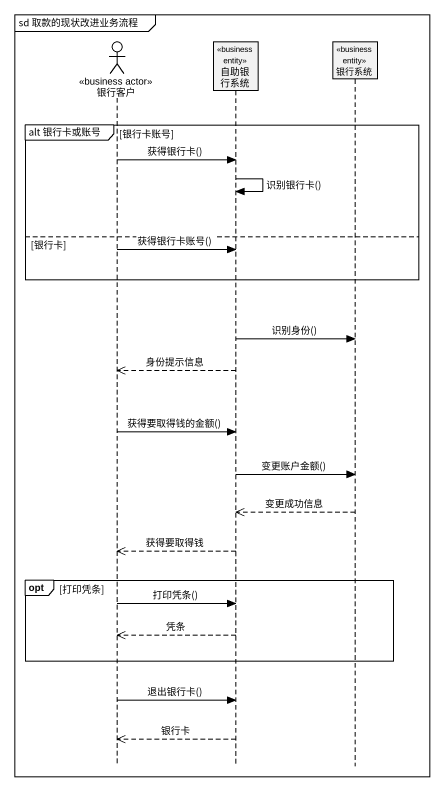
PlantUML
@startuml
mainframe sd 取款的现状改进业务流程
hide footbox
actor 银行客户 <<business actor>>
participant 自助银行系统 <<business entity>>
participant 银行系统 <<business entity>>

group alt 银行卡或账号 [银行卡账号]
  银行客户 -> 自助银行系统 : 获得银行卡()
  自助银行系统 -> 自助银行系统 : 识别银行卡()
else 银行卡
  银行客户 -> 自助银行系统 : 获得银行卡账号()
end
自助银行系统 -> 银行系统 : 识别身份()
自助银行系统 -->> 银行客户 : 身份提示信息
银行客户 -> 自助银行系统 : 获得要取得钱的金额()
自助银行系统 -> 银行系统 : 变更账户金额()
银行系统 -->> 自助银行系统 : 变更成功信息
自助银行系统 -->> 银行客户 : 获得要取得钱
opt 打印凭条
  银行客户 -> 自助银行系统 : 打印凭条()
  自助银行系统 -->> 银行客户 : 凭条
end
银行客户 -> 自助银行系统 : 退出银行卡()
自助银行系统 -->> 银行客户 : 银行卡
@enduml
